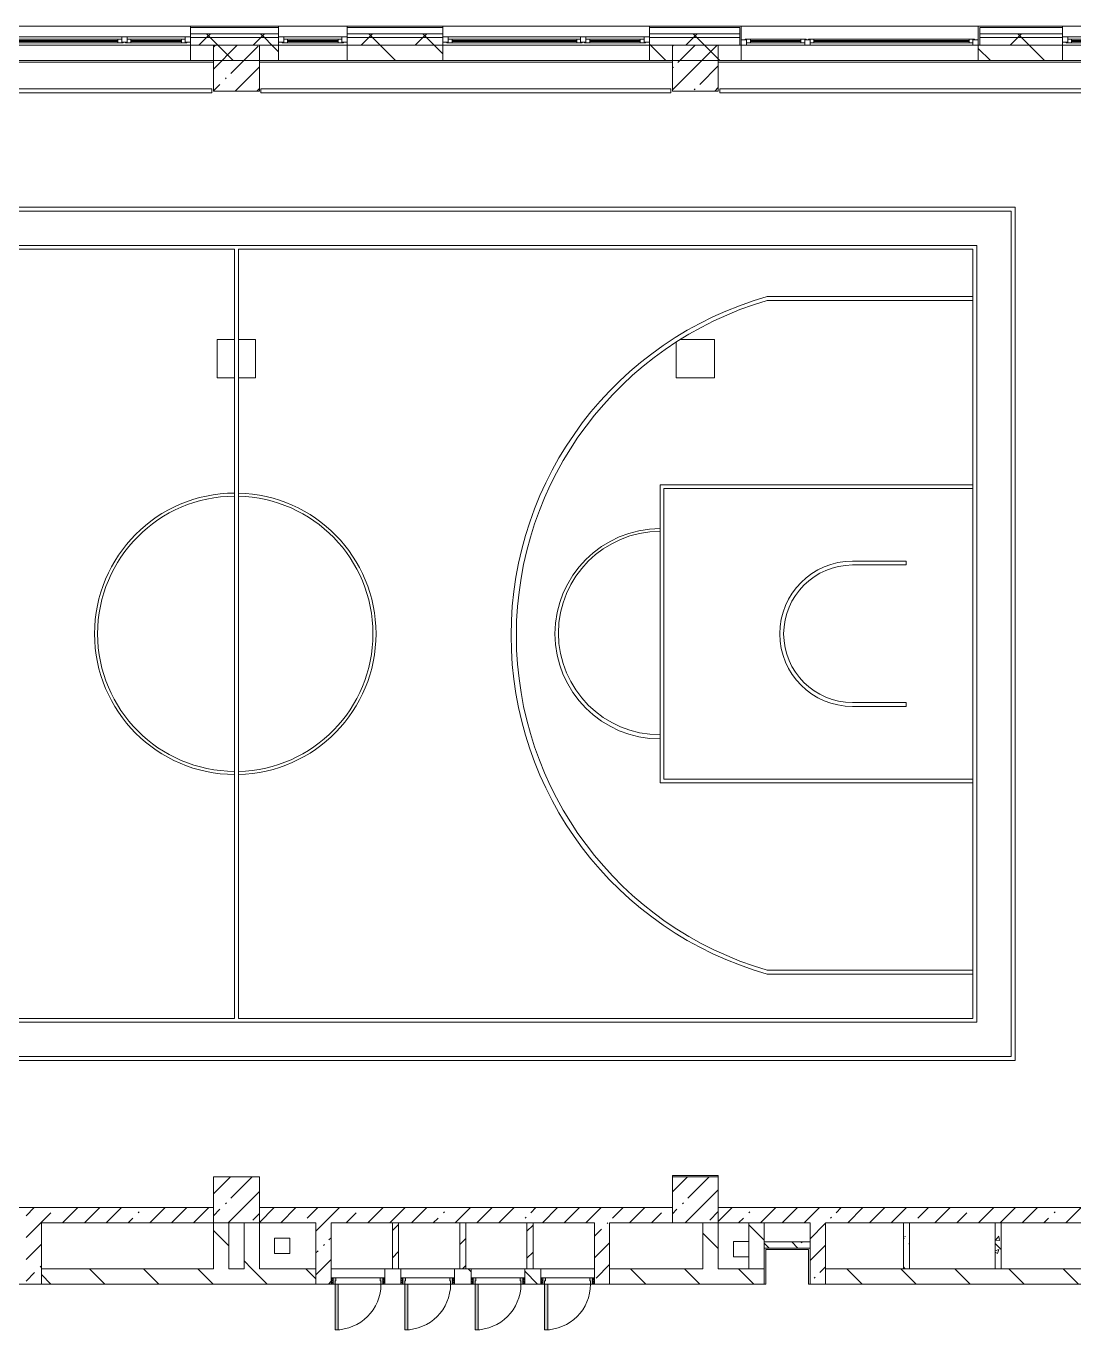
# Model space of a CAD drawing. Header units: millimetres. Extents: x 81731 to 272849, y -8553 to 29000.
# Drawn here: x 197549 to 211249, y 10300 to 27350 of the extents above; entities that cross this region are included whole.
import ezdxf

# ---------------------------------------------------------------- set-up
doc = ezdxf.new("R2010")
doc.units = ezdxf.units.MM
doc.linetypes.add('200_ШТРИХ__ш1_п0_6_', pattern=[800, 500, -300])
for name, color, linetype, lineweight in [('A-DETL-MBND-1', 7, '200_ШТРИХ__ш1_п0_6_', 9), ('A-GLAZ-3', 7, 'Continuous', 5), ('A-WALL', 7, 'Continuous', 9), ('A-WALL-6', 7, 'Continuous', 5), ('I-WALL-24', 7, 'Continuous', 5), ('S-COLS-1', 7, 'Continuous', 5)]:
    doc.layers.add(name, color=color, linetype=linetype, lineweight=lineweight)
for name, color, linetype, lineweight, true_color in [('A-DOOR-4', 7, 'Continuous', 5, 0xe2e2e2), ('A-DOOR-5', 7, 'Continuous', 5, 0xaaaaaa), ('A-DOOR-FRAM-2', 7, 'Continuous', 5, 0xe2e2e2), ('A-DOOR-FRAM-4', 7, 'Continuous', 5, 0xaaaaaa), ('A-FLOR-1', 7, 'Continuous', 5, 0xaaaaaa), ('I-WALL-26', 7, 'Continuous', 5, 0x787878)]:
    doc.layers.add(name, color=color, linetype=linetype, lineweight=lineweight, true_color=true_color)
pattern_1 = [(135, (145838.57, 0), (-353.5534, -353.5534), [])]
pattern_2 = [(45, (145838.57, 0), (-285.1231, 285.1231), []), (45, (146123.7, 0), (-285.1231, 285.1231), [504.031, -100.806, 16.764, -84.042])]
pattern_3 = [(45, (145838.57, 0), (-353.5534, 353.5534), []), (135, (145838.57, 0), (-353.5534, -353.5534), [])]
pattern_4 = [(135, (145838.57, 0), (-377.1708, -377.1708), [533.4, -88.9, 17.78, -88.9]), (135, (145838.57, 376.94), (-377.1708, -377.1708), []), (50, (145838.57, 0), (637.6445, -55.7866), [66.675, -733.425]), (355, (145838.6, 0), (-123.3494, 668.699), [53.34, -586.74]), (100.451, (145891.7, -4.65), (514.299, 612.908), [56.665, -623.315]), (46.184, (145838.6, 177.8), (948.776, -147.15), [100.012, -1100.137]), (96.636, (145917.6, 165.5), (830.909, 865.997), [84.998, -934.973]), (351.184, (145838.6, 177.8), (830.918, 865.988), [80.01, -880.11]), (21, (145927.47, 133.35), (530.6506, -357.9283), [66.675, -733.425]), (326, (145927.5, 133.35), (216.308, 644.6585), [53.34, -586.74]), (71.451, (145971.7, 103.5), (746.9596, 286.7243), [56.665, -623.315]), (37.5, (145838.57, 0), (10.8105, 295.9426), [16.764, -562.864, 16.764, -578.866, -588.962]), (37.5, (145838.57, 0), (10.8105, 295.9426), [-1175.258, 16.764, -572.198]), (7.5, (145838.57, 0), (233.8692, 350.6318), [16.764, -322.834, 16.764, -549.529, -224.472]), (7.5, (145838.57, 0), (233.8692, 350.6318), [-905.891, 16.764, -207.708]), (327.5, (145640.32, 0), (474.5678, -20.0513), [16.764, -205.486, 16.764, -676.656, -920.115]), (327.5, (145640.32, 0), (474.5678, -20.0513), [-915.67, 16.764, -903.351]), (317.5, (145551.42, 0), (518.4522, 88.9934), [16.764, -272.161, 16.764, -443.738, -653.415]), (317.5, (145551.42, 0), (518.4522, 88.9934), [-749.427, 16.764, -636.651])]
pattern_5 = [(45, (145838.57, 0), (-176.7767, 176.7767), [])]
pattern_6 = [(135, (1951.41, 164.685), (-14.14214, -14.14214), []), (225, (1951.41, 164.685), (14.14214, -14.14214), [])]
pattern_7 = [(45, (-171.384, 164.685), (-14.1421, 14.1421), []), (135, (-171.384, 164.685), (-14.1421, -14.1421), [])]

# ---------------------------------------------------------------- blocks, each defined once
blk = doc.blocks.new('BSC_Колонна _Прямоугольная - 600х600-23205375-2_4_3_птичка')
at = {"layer": 'S-COLS-1'}
h = blk.add_hatch(dxfattribs=at)
h.set_pattern_fill('FP_79', color=256, style=0, pattern_type=2)
h.set_pattern_definition([(45, (-54460, -12000), (-285.123, 285.123), []), (45, (-54174.88, -12000), (-285.123, 285.123), [504.031, -100.806, 16.764, -84.042])])
h.paths.add_polyline_path([(-300, -300), (300, -300), (300, 300), (-300, 300)])
for p, q in [((300, 300), (-300, 300)), ((-300, 300), (-300, -300)), ((300, -300), (300, 300)), ((-300, -300), (300, -300))]:
    blk.add_line(p, q, dxfattribs=at)
blk = doc.blocks.new('BSC_Колонна _Прямоугольная - 600х600-V116-2_4_3_птичка')
at = {"layer": 'S-COLS-1'}
h = blk.add_hatch(dxfattribs=at)
h.set_pattern_fill('FP_92', color=256, style=0, pattern_type=2)
h.set_pattern_definition([(45, (-60460, -12000), (-285.1231, 285.1231), []), (45, (-60174.88, -12000), (-285.1231, 285.1231), [504.031, -100.806, 16.764, -84.042])])
h.paths.add_polyline_path([(-300, -300), (300, -300), (300, 300), (-300, 300), (-300, -201)])
for p, q in [((300, 300), (-300, 300)), ((-300, 300), (-300, -300)), ((300, -300), (300, 300)), ((-300, -300), (300, -300))]:
    blk.add_line(p, q, dxfattribs=at)
blk = doc.blocks.new('120_Окно_СКБ_2Ст - 120_Окно_СКБ_2Ст 2700х2500 _мал створка справа_ 2-23206922-2_4_3_птичка')
at = {"layer": 'A-GLAZ-3'}
for p, q in [((-1350, -75), (-1350, -5)), ((-1350, -5), (-1280, -5)), ((1350, -5), (-1350, -5)), ((-1280, -75), (-1350, -75)), ((-1350, -75), (-1300, -75)), ((-1280, -75), (-1300, -75)), ((-1300, -75), (-1300, -85)), ((-1300, -85), (470, -85)), ((470, -85), (-1300, -85)), ((-1280, -5), (-1280, -75)), ((450, -35), (-1280, -35)), ((-1280, -35), (-1280, -75)), ((-1230, -85), (-1230, -35)), ((-1230, -55), (400, -55)), ((400, -65), (-1230, -65)), ((400, -85), (400, -35)), ((450, -75), (450, -5)), ((450, -5), (520, -5)), ((450, -75), (450, -35)), ((520, -75), (450, -75)), ((470, -75), (450, -75)), ((470, -75), (500, -75)), ((470, -85), (470, -75)), ((520, -75), (500, -75)), ((500, -75), (500, -85)), ((500, -85), (1300, -85)), ((1300, -85), (500, -85)), ((520, -5), (520, -75)), ((1280, -35), (520, -35)), ((520, -35), (520, -75)), ((570, -85), (570, -35)), ((570, -55), (1230, -55)), ((1230, -65), (570, -65)), ((1230, -85), (1230, -35)), ((1280, -75), (1280, -5)), ((1280, -5), (1350, -5)), ((1280, -75), (1280, -35)), ((1350, -75), (1280, -75)), ((1300, -75), (1280, -75)), ((1300, -75), (1350, -75)), ((1300, -85), (1300, -75)), ((1350, -5), (1350, -75))]:
    blk.add_line(p, q, dxfattribs=at)
blk = doc.blocks.new('120_Окно_СКБ_2Ст - 120_Окно_СКБ_2Ст 3100х2500 _мал_створка слева_ 2-19089248-2_4_3_птичка')
at = {"layer": 'A-GLAZ-3'}
for p, q in [((-1550, -75), (-1550, -5)), ((-1550, -5), (-1480, -5)), ((1550, -5), (-1550, -5)), ((-1480, -75), (-1550, -75)), ((-1550, -75), (-1500, -75)), ((-1480, -75), (-1500, -75)), ((-1500, -75), (-1500, -85)), ((-1500, -85), (670, -85)), ((670, -85), (-1500, -85)), ((-1480, -5), (-1480, -75)), ((650, -35), (-1480, -35)), ((-1480, -35), (-1480, -75)), ((-1430, -85), (-1430, -35)), ((-1430, -55), (600, -55)), ((600, -65), (-1430, -65)), ((600, -85), (600, -35)), ((650, -75), (650, -5)), ((650, -5), (720, -5)), ((650, -75), (650, -35)), ((720, -75), (650, -75)), ((670, -75), (650, -75)), ((670, -75), (700, -75)), ((670, -85), (670, -75)), ((720, -75), (700, -75)), ((700, -75), (700, -85)), ((700, -85), (1500, -85)), ((1500, -85), (700, -85)), ((720, -5), (720, -75)), ((1480, -35), (720, -35)), ((720, -35), (720, -75)), ((770, -85), (770, -35)), ((770, -55), (1430, -55)), ((1430, -65), (770, -65)), ((1430, -85), (1430, -35)), ((1480, -75), (1480, -5)), ((1480, -5), (1550, -5)), ((1480, -75), (1480, -35)), ((1550, -75), (1480, -75)), ((1500, -75), (1480, -75)), ((1500, -75), (1550, -75)), ((1500, -85), (1500, -75)), ((1550, -5), (1550, -75))]:
    blk.add_line(p, q, dxfattribs=at)
blk = doc.blocks.new('120_Окно_СКБ_2Ст - 120_Окно_СКБ_2Ст 3100х2500 _мал_створка слева_-22274797-2_4_3_птичка')
at = {"layer": 'A-GLAZ-3'}
for p, q in [((-1550, 45), (-1550, 115)), ((-1550, 115), (-1480, 115)), ((1550, 115), (-1550, 115)), ((-1480, 45), (-1550, 45)), ((-1550, 45), (-1500, 45)), ((-1480, 45), (-1500, 45)), ((-1500, 45), (-1500, 35)), ((-1500, 35), (670, 35)), ((670, 35), (-1500, 35)), ((-1480, 115), (-1480, 45)), ((650, 85), (-1480, 85)), ((-1480, 85), (-1480, 45)), ((-1430, 35), (-1430, 85)), ((-1430, 65), (600, 65)), ((600, 55), (-1430, 55)), ((600, 35), (600, 85)), ((650, 45), (650, 115)), ((650, 115), (720, 115)), ((650, 45), (650, 85)), ((720, 45), (650, 45)), ((670, 45), (650, 45)), ((670, 45), (700, 45)), ((670, 35), (670, 45)), ((720, 45), (700, 45)), ((700, 45), (700, 35)), ((700, 35), (1500, 35)), ((1500, 35), (700, 35)), ((720, 115), (720, 45)), ((1480, 85), (720, 85)), ((720, 85), (720, 45)), ((770, 35), (770, 85)), ((770, 65), (1430, 65)), ((1430, 55), (770, 55)), ((1430, 35), (1430, 85)), ((1480, 45), (1480, 115)), ((1480, 115), (1550, 115)), ((1480, 45), (1480, 85)), ((1550, 45), (1480, 45)), ((1500, 45), (1480, 45)), ((1500, 45), (1550, 45)), ((1500, 35), (1500, 45)), ((1550, 115), (1550, 45))]:
    blk.add_line(p, q, dxfattribs=at)
blk = doc.blocks.new('BSC_Колонна _Прямоугольная - 500х500-33455413-2_4_3_птичка')
at = {"layer": 'A-DETL-MBND-1'}
for p, q in [((-250, 250), (-23, 250)), ((-250, -250), (-250, 250)), ((27, 250), (250, 250)), ((250, 250), (250, -250)), ((-23, -250), (-250, -250)), ((250, -250), (27, -250))]:
    blk.add_line(p, q, dxfattribs=at)
blk = doc.blocks.new('120_Окно_СКБ_1Ст - 120_Окно_СКБ_1Ст 900х2500_h_-19906774-2_4_3_птичка')
at = {"layer": 'A-GLAZ-3'}
for p, q in [((-450, -75), (-450, -5)), ((-450, -5), (-380, -5)), ((450, -5), (-450, -5)), ((-380, -75), (-450, -75)), ((-450, -75), (-400, -75)), ((-380, -75), (-400, -75)), ((-400, -75), (-400, -85)), ((-400, -85), (400, -85)), ((400, -85), (-400, -85)), ((-380, -5), (-380, -75)), ((380, -35), (-380, -35)), ((-380, -35), (-380, -75)), ((-330, -85), (-330, -35)), ((-330, -55), (330, -55)), ((330, -65), (-330, -65)), ((330, -85), (330, -35)), ((380, -75), (380, -5)), ((380, -5), (450, -5)), ((380, -75), (380, -35)), ((450, -75), (380, -75)), ((400, -75), (380, -75)), ((400, -75), (450, -75)), ((400, -85), (400, -75)), ((450, -5), (450, -75))]:
    blk.add_line(p, q, dxfattribs=at)
blk = doc.blocks.new('110_Дверь_СКБ_1Ст - д-18 700x2100h_Технический шкаф ЭОМ и СС-V169-2_4_3_птичка')
at = {"layer": 'A-DOOR-4'}
h = blk.add_hatch(color=256, dxfattribs=at)
h.paths.add_polyline_path([(-312.5, 100), (-312.5, 20), (-277.5, 20), (-277.5, 60), (-287.5, 60), (-287.5, 100), (-300.5, 100)])
h.paths.add_polyline_path([(312.5, 100), (312.5, 60), (302.5, 60), (302.5, 20), (337.5, 20), (337.5, 100)])
at = {"layer": 'A-DOOR-5'}
h = blk.add_hatch(dxfattribs=at)
h.set_pattern_fill('FP_27', color=256, style=0, pattern_type=2)
h.set_pattern_definition(pattern_6)
h.paths.add_polyline_path([(362.5, 100), (337.5, 100), (337.5, 20), (362.5, 20)])
at = {"layer": 'A-DOOR-FRAM-2'}
blk.add_hatch(color=256, dxfattribs=at).paths.add_polyline_path([(272.5, 700), (272.5, 100), (312.5, 100), (312.5, 700)])
at = {"layer": 'A-DOOR-FRAM-4'}
h = blk.add_hatch(dxfattribs=at)
h.set_pattern_fill('FP_28', color=256, style=0, pattern_type=2)
h.set_pattern_definition(pattern_7)
h.paths.add_polyline_path([(-312.5, 100), (-337.5, 100), (-337.5, 20), (-312.5, 20)])
at = {"layer": 'A-DOOR-5'}
for p, q in [((312.5, 700), (272.5, 700)), ((272.5, 700), (272.5, 100)), ((312.5, 100), (312.5, 700)), ((272.5, 100), (312.5, 100))]:
    blk.add_line(p, q, dxfattribs=at)
blk.add_arc((312.5, 100), 600, 90, 180, dxfattribs=at)
at = {"layer": 'A-DOOR-FRAM-4'}
for p, q in [((-312.5, 100), (-337.5, 100)), ((-337.5, 100), (-337.5, 20)), ((-337.5, 20), (-312.5, 20)), ((-287.5, 100), (-312.5, 100)), ((-312.5, 100), (-312.5, 20)), ((-312.5, 20), (-312.5, 100)), ((-312.5, 20), (-277.5, 20)), ((-287.5, 60), (-287.5, 100)), ((-287.5, 100), (272.5, 100)), ((-277.5, 60), (-287.5, 60)), ((-277.5, 20), (-277.5, 60)), ((302.5, 20), (-277.5, 20)), ((312.5, 60), (302.5, 60)), ((302.5, 60), (302.5, 20)), ((302.5, 20), (337.5, 20)), ((312.5, 100), (312.5, 60)), ((337.5, 100), (312.5, 100)), ((337.5, 20), (337.5, 100)), ((362.5, 100), (337.5, 100)), ((337.5, 100), (337.5, 20)), ((337.5, 20), (362.5, 20)), ((362.5, 20), (362.5, 100))]:
    blk.add_line(p, q, dxfattribs=at)
blk = doc.blocks.new('110_Дверь_СКБ_1Ст - д-18 700x2100h_Технический шкаф ЭОМ и СС-V170-2_4_3_птичка')
at = {"layer": 'A-DOOR-4'}
h = blk.add_hatch(color=256, dxfattribs=at)
h.paths.add_polyline_path([(312.5, 100), (312.5, 60), (302.5, 60), (302.5, 20), (337.5, 20), (337.5, 100)])
h.paths.add_polyline_path([(-287.5, 100), (-312.5, 100), (-312.5, 20), (-277.5, 20), (-277.5, 60), (-287.5, 60)])
at = {"layer": 'A-DOOR-5'}
h = blk.add_hatch(dxfattribs=at)
h.set_pattern_fill('FP_27', color=256, style=0, pattern_type=2)
h.set_pattern_definition(pattern_6)
h.paths.add_polyline_path([(362.5, 100), (337.5, 100), (337.5, 20), (362.5, 20)])
at = {"layer": 'A-DOOR-FRAM-2'}
blk.add_hatch(color=256, dxfattribs=at).paths.add_polyline_path([(272.5, 700), (272.5, 100), (312.5, 100), (312.5, 700)])
at = {"layer": 'A-DOOR-FRAM-4'}
h = blk.add_hatch(dxfattribs=at)
h.set_pattern_fill('FP_28', color=256, style=0, pattern_type=2)
h.set_pattern_definition(pattern_7)
h.paths.add_polyline_path([(-318, 100), (-337.5, 100), (-337.5, 20), (-312.5, 20), (-312.5, 100)])
at = {"layer": 'A-DOOR-5'}
for p, q in [((312.5, 700), (272.5, 700)), ((272.5, 700), (272.5, 100)), ((312.5, 100), (312.5, 700)), ((272.5, 100), (312.5, 100))]:
    blk.add_line(p, q, dxfattribs=at)
blk.add_arc((312.5, 100), 600, 90, 180, dxfattribs=at)
at = {"layer": 'A-DOOR-FRAM-4'}
for p, q in [((-312.5, 100), (-337.5, 100)), ((-337.5, 100), (-337.5, 20)), ((-337.5, 20), (-312.5, 20)), ((-287.5, 100), (-312.5, 100)), ((-312.5, 100), (-312.5, 20)), ((-312.5, 20), (-312.5, 100)), ((-312.5, 20), (-277.5, 20)), ((-287.5, 60), (-287.5, 100)), ((-287.5, 100), (272.5, 100)), ((-277.5, 60), (-287.5, 60)), ((-277.5, 20), (-277.5, 60)), ((302.5, 20), (-277.5, 20)), ((312.5, 60), (302.5, 60)), ((302.5, 60), (302.5, 20)), ((302.5, 20), (337.5, 20)), ((312.5, 100), (312.5, 60)), ((337.5, 100), (312.5, 100)), ((337.5, 20), (337.5, 100)), ((362.5, 100), (337.5, 100)), ((337.5, 100), (337.5, 20)), ((337.5, 20), (362.5, 20)), ((362.5, 20), (362.5, 100))]:
    blk.add_line(p, q, dxfattribs=at)
blk = doc.blocks.new('BSC_Колонна _Прямоугольная - 500х500-V181-2_4_3_птичка')
at = {"layer": 'A-DETL-MBND-1'}
for p, q in [((-250, -250), (-250, 216)), ((-198, 250), (250, 250)), ((250, 250), (250, -250)), ((250, -250), (-250, -250))]:
    blk.add_line(p, q, dxfattribs=at)

msp = doc.modelspace()

# ---------------------------------------------------------------- hatches: boundary and pattern name
at = {"layer": 'A-WALL-6'}
h = msp.add_hatch(dxfattribs=at)
h.set_pattern_fill('FP_66', color=256, style=0, pattern_type=2)
h.set_pattern_definition(pattern_3)
h.paths.add_polyline_path([(230698.6, 27200), (230698.6, 27250), (226188.6, 27250), (226188.6, 27200), (230027.2, 27200)])
h.paths.add_polyline_path([(222607, 27200), (223688.6, 27200), (223688.6, 27250), (222178.6, 27250), (222178.6, 27200)])
h.paths.add_polyline_path([(210018.6, 27200), (211098.6, 27200), (211098.6, 27250), (210018.6, 27250)])
h.paths.add_polyline_path([(213331.8, 27200), (213798.6, 27200), (213795.6, 27250), (211998.6, 27250), (211998.6, 27200), (212404.3, 27200)])
h.paths.add_polyline_path([(214698.6, 27200), (220078.6, 27200), (220078.6, 27250), (214698.6, 27250)])
h.paths.add_polyline_path([(202201.6, 27200), (202998.6, 27200), (202998.6, 27250), (201748.4, 27250), (201748.4, 27200)])
h.paths.add_polyline_path([(200346.6, 27200), (200848.4, 27200), (200848.4, 27250), (199698.8, 27250), (199698.8, 27200)])
h.paths.add_polyline_path([(205698.6, 27200), (206878.6, 27200), (206878.6, 27250), (205698.6, 27250)])
h.paths.add_polyline_path([(195709, 27200), (196598.8, 27200), (196598.8, 27250), (195498.9, 27250), (195498.9, 27200)])
h.paths.add_polyline_path([(194598.9, 27200), (194598.9, 27250), (193345.6, 27250), (193345.6, 27200), (193853.9, 27200)])
h.paths.add_polyline_path([(190245.6, 27200), (190245.6, 27250), (187848.6, 27250), (187848.6, 27200), (189216.3, 27200)])
h = msp.add_hatch(dxfattribs=at)
h.set_pattern_fill('FP_66', color=256, style=0, pattern_type=2)
h.set_pattern_definition(pattern_3)
h.paths.add_polyline_path([(230038.6, 27100), (230698.6, 27100), (230698.6, 27200), (226188.6, 27200), (226188.6, 27100), (230027.2, 27100)])
h.paths.add_polyline_path([(212404.3, 27100), (213798.6, 27100), (213795.6, 27200), (211998.6, 27200), (211998.6, 27100)])
h.paths.add_polyline_path([(211098.6, 27100), (211098.6, 27200), (210018.6, 27200), (210018.6, 27100), (210793.8, 27100)])
h.paths.add_polyline_path([(223688.6, 27100), (223688.6, 27200), (222178.6, 27200), (222178.6, 27100), (223534.6, 27100)])
h.paths.add_polyline_path([(214698.6, 27100), (220078.6, 27100), (220078.6, 27200), (214698.6, 27200)])
h.paths.add_polyline_path([(206839.2, 27100), (206878.6, 27100), (206878.6, 27200), (205698.6, 27200), (205698.6, 27100), (206593.8, 27100)])
h.paths.add_polyline_path([(199698.8, 27100), (200848.4, 27100), (200848.4, 27200), (199698.8, 27200)])
h.paths.add_polyline_path([(202665.4, 27100), (202998.6, 27100), (202998.6, 27200), (201748.4, 27200), (201748.4, 27100), (202201.6, 27100)])
h.paths.add_polyline_path([(194598.9, 27100), (194598.9, 27200), (193345.6, 27200), (193345.6, 27100), (193853.9, 27100)])
h.paths.add_polyline_path([(190245.6, 27100), (190245.6, 27200), (187898.6, 27200), (187898.6, 27100), (189216.3, 27100)])
h.paths.add_polyline_path([(195498.9, 27100), (196598.8, 27100), (196598.8, 27200), (195498.9, 27200)])
at = {"layer": 'I-WALL-24'}
h = msp.add_hatch(dxfattribs=at)
h.set_pattern_fill('FP_77', color=256, style=0, pattern_type=2)
h.set_pattern_definition(pattern_1)
h.paths.add_polyline_path([(227244.6, 26900), (230038.6, 26900), (230038.6, 27100), (226988.6, 27100), (226988.6, 26900)])
h.paths.add_polyline_path([(226488.6, 26900), (226488.6, 27100), (226188.6, 27100), (226188.6, 26900), (226317.1, 26900)])
h.paths.add_polyline_path([(216114.4, 26900), (216148.6, 26900), (216148.6, 27100), (214698.6, 27100), (214698.6, 26900), (215186.9, 26900)])
h.paths.add_polyline_path([(217041.9, 26900), (219378.6, 26900), (219378.6, 27100), (216648.6, 27100), (216648.6, 26900)])
h.paths.add_polyline_path([(212598.6, 26900), (213798.6, 26900), (213795.6, 27100), (212598.6, 27100)])
h.paths.add_polyline_path([(222178.6, 26900), (222588.6, 26900), (222588.6, 27100), (222178.6, 27100)])
h.paths.add_polyline_path([(223688.6, 26900), (223688.6, 27100), (223088.6, 27100), (223088.6, 26900), (223534.6, 26900)])
h.paths.add_polyline_path([(220078.6, 26900), (220078.6, 27100), (219878.6, 27100), (219878.6, 26900)])
h.paths.add_polyline_path([(201748.4, 26900), (202998.6, 26900), (202998.6, 27100), (201748.4, 27100)])
h.paths.add_polyline_path([(205698.6, 26900), (206898.6, 26900), (206898.6, 27100), (205698.6, 27100)])
h.paths.add_polyline_path([(200346.6, 26900), (200848.4, 26900), (200848.4, 27100), (199698.8, 27100), (199698.8, 26900)])
h.paths.add_polyline_path([(210303.4, 26900), (211098.6, 26900), (211098.6, 27100), (209998.6, 27100), (209998.6, 26900)])
h.paths.add_polyline_path([(196203.4, 26900), (196598.8, 26900), (196598.8, 27100), (196203.4, 27100)])
h = msp.add_hatch(dxfattribs=at)
h.set_pattern_fill('FP_77', color=256, style=0, pattern_type=2)
h.set_pattern_definition(pattern_1)
h.paths.add_polyline_path([(196636.5, 11700), (197548.6, 11700), (197548.6, 11900), (194598.6, 11900), (194598.6, 11700), (195709, 11700)])
h.paths.add_polyline_path([(188598.6, 11700), (191074.3, 11700), (191071.4, 11900), (188598.6, 11900)])
h.paths.add_polyline_path([(192524.3, 11700), (193998.6, 11700), (193998.6, 11900), (192524.3, 11900), (192524.3, 11799.5)])
h = msp.add_hatch(dxfattribs=at)
h.set_pattern_fill('FP_74', color=256, style=0, pattern_type=2)
h.set_pattern_definition(pattern_2)
h.paths.add_polyline_path([(197548.6, 10900), (197748.6, 10900), (197748.6, 11900), (197548.6, 11900), (197548.6, 11100)])
h = msp.add_hatch(dxfattribs=at)
h.set_pattern_fill('FP_74', color=256, style=0, pattern_type=2)
h.set_pattern_definition(pattern_2)
h.paths.add_polyline_path([(199998.6, 11700), (199998.6, 11900), (197748.6, 11900), (197748.6, 11700), (198491.5, 11700)])
h = msp.add_hatch(dxfattribs=at)
h.set_pattern_fill('FP_74', color=256, style=0, pattern_type=2)
h.set_pattern_definition(pattern_2)
h.paths.add_polyline_path([(201538.6, 11700), (205998.6, 11700), (205998.6, 11900), (200598.6, 11900), (200598.6, 11700), (201338.6, 11700)])
h.paths.add_polyline_path([(207766.7, 11700), (211998.6, 11700), (211998.6, 11900), (206598.6, 11900), (206598.6, 11700), (207198.6, 11700)])
h = msp.add_hatch(dxfattribs=at)
h.set_pattern_fill('FP_77', color=256, style=0, pattern_type=2)
h.set_pattern_definition(pattern_1)
h.paths.add_polyline_path([(200198.6, 11100), (200198.6, 11700), (199998.6, 11700), (199998.6, 11100)])
h = msp.add_hatch(dxfattribs=at)
h.set_pattern_fill('FP_77', color=256, style=0, pattern_type=2)
h.set_pattern_definition(pattern_1)
h.paths.add_polyline_path([(200398.6, 11100), (200598.6, 11100), (200598.6, 11700), (200398.6, 11700), (200398.6, 11221)])
h = msp.add_hatch(dxfattribs=at)
h.set_pattern_fill('FP_74', color=256, style=0, pattern_type=2)
h.set_pattern_definition(pattern_2)
h.paths.add_polyline_path([(201338.6, 10900), (201538.6, 10900), (201538.6, 11700), (201338.6, 11700), (201338.6, 10980)])
h = msp.add_hatch(dxfattribs=at)
h.set_pattern_fill('FP_78', color=256, style=0, pattern_type=2)
h.set_pattern_definition(pattern_5)
h.paths.add_polyline_path([(202417.8, 11100), (202417.8, 11700), (202337.8, 11700), (202337.8, 11100)])
h = msp.add_hatch(dxfattribs=at)
h.set_pattern_fill('FP_78', color=256, style=0, pattern_type=2)
h.set_pattern_definition(pattern_5)
h.paths.add_polyline_path([(203297.8, 11100), (203297.8, 11700), (203217.8, 11700), (203217.8, 11100)])
h = msp.add_hatch(dxfattribs=at)
h.set_pattern_fill('FP_78', color=256, style=0, pattern_type=2)
h.set_pattern_definition(pattern_5)
h.paths.add_polyline_path([(204177.8, 11100), (204177.8, 11700), (204097.8, 11700), (204097.8, 11100)])
h = msp.add_hatch(dxfattribs=at)
h.set_pattern_fill('FP_74', color=256, style=0, pattern_type=2)
h.set_pattern_definition(pattern_2)
h.paths.add_polyline_path([(205178.6, 10900), (205178.6, 11700), (204978.6, 11700), (204984.2, 10900)])
h = msp.add_hatch(dxfattribs=at)
h.set_pattern_fill('FP_77', color=256, style=0, pattern_type=2)
h.set_pattern_definition(pattern_1)
h.paths.add_polyline_path([(206598.6, 11100), (206598.6, 11700), (206398.6, 11700), (206398.6, 11100)])
h = msp.add_hatch(dxfattribs=at)
h.set_pattern_fill('FP_77', color=256, style=0, pattern_type=2)
h.set_pattern_definition(pattern_1)
h.paths.add_polyline_path([(207198.6, 11100), (207198.6, 11700), (206998.6, 11700), (206998.6, 11100)])
h = msp.add_hatch(dxfattribs=at)
h.set_pattern_fill('FP_77', color=256, style=0, pattern_type=2)
h.set_pattern_definition(pattern_1)
h.paths.add_polyline_path([(206998.6, 10900), (207198.6, 10900), (207198.6, 11700), (206998.6, 11700), (206998.6, 11100)])
h = msp.add_hatch(dxfattribs=at)
h.set_pattern_fill('FP_74', color=256, style=0, pattern_type=2)
h.set_pattern_definition(pattern_2)
h.paths.add_polyline_path([(207798.6, 10900), (207998.6, 10900), (207998.6, 11700), (207798.6, 11700), (207798.6, 11100)])
h = msp.add_hatch(dxfattribs=at)
h.set_pattern_fill('FP_77', color=256, style=0, pattern_type=2)
h.set_pattern_definition(pattern_1)
h.paths.add_polyline_path([(206998.6, 10900), (206998.6, 11100), (205178.6, 11100), (205178.6, 10900), (205911.7, 10900)])
h.paths.add_polyline_path([(200346.6, 10900), (201338.6, 10900), (201338.6, 11100), (197748.6, 11100), (197748.6, 10900), (198491.5, 10900)])
h.paths.add_polyline_path([(202238.6, 10900), (202448.6, 10900), (202448.6, 11100), (202238.6, 11100), (202238.6, 10980)])
h.paths.add_polyline_path([(204068.6, 10900), (204278.6, 10900), (204278.6, 11100), (204068.6, 11100), (204068.6, 10980)])
h.paths.add_polyline_path([(203368.6, 10900), (203368.6, 11100), (203148.6, 11100), (203148.6, 10900)])
h.paths.add_polyline_path([(193099.3, 10900), (197548.6, 10900), (197548.6, 11100), (193099.3, 11100)])
h = msp.add_hatch(dxfattribs=at)
h.set_pattern_fill('FP_77', color=256, style=0, pattern_type=2)
h.set_pattern_definition(pattern_1)
h.paths.add_polyline_path([(212398.6, 10900), (212398.6, 11100), (207998.6, 11100), (207998.6, 10900), (209621.8, 10900)])
at = {"layer": 'I-WALL-26'}
h = msp.add_hatch(dxfattribs=at)
h.set_pattern_fill('FP_81', color=256, style=0, pattern_type=2)
h.set_pattern_definition(pattern_4)
h.paths.add_polyline_path([(209098.6, 11100), (209098.6, 11700), (209018.6, 11700), (209018.6, 11100)])
h = msp.add_hatch(dxfattribs=at)
h.set_pattern_fill('FP_81', color=256, style=0, pattern_type=2)
h.set_pattern_definition(pattern_4)
h.paths.add_polyline_path([(210298.6, 11100), (210298.6, 11700), (210218.6, 11700), (210218.6, 11100)])
h = msp.add_hatch(dxfattribs=at)
h.set_pattern_fill('FP_81', color=256, style=0, pattern_type=2)
h.set_pattern_definition(pattern_4)
h.paths.add_polyline_path([(207798.6, 11370), (207798.6, 11450), (207198.6, 11450), (207198.6, 11370), (207766.7, 11370)])
at = {"layer": 'S-COLS-1'}
h = msp.add_hatch(dxfattribs=at)
h.set_pattern_fill('FP_74', color=256, style=0, pattern_type=2)
h.set_pattern_definition(pattern_2)
h.paths.add_polyline_path([(200598.6, 26500), (200598.6, 27100), (199998.6, 27100), (199998.6, 26500), (200346.6, 26500)])
h = msp.add_hatch(dxfattribs=at)
h.set_pattern_fill('FP_74', color=256, style=0, pattern_type=2)
h.set_pattern_definition(pattern_2)
h.paths.add_polyline_path([(206598.6, 26500), (206598.6, 27100), (205998.6, 27100), (205998.6, 26500)])

# ---------------------------------------------------------------- linework, layer by layer
at = {"layer": 'A-FLOR-1'}
for p, q in [((210478.6, 24981.3), (190122.2, 24981.3)), ((190172.2, 24931.3), (210428.6, 24931.3)), ((210428.6, 24931.3), (210428.6, 13874.4)), ((210478.6, 13824.4), (210478.6, 24981.3)), ((209978.6, 24481.3), (190622.2, 24481.3)), ((190672.2, 24431.3), (200275.4, 24431.3)), ((200275.4, 24431.3), (200275.4, 14374.4)), ((200325.4, 14374.4), (200325.4, 24431.3)), ((200325.4, 24431.3), (209928.6, 24431.3)), ((209928.6, 24431.3), (209928.6, 14374.4)), ((209978.6, 14324.4), (209978.6, 24481.3)), ((209928.6, 23812.8), (207238.9, 23812.8)), ((207238.9, 23762.8), (209928.6, 23762.8)), ((205838.9, 21352.8), (205838.9, 17452.8)), ((209928.6, 21352.8), (205838.9, 21352.8)), ((205888.9, 17502.8), (205888.9, 21302.8)), ((205888.9, 21302.8), (209928.6, 21302.8)), ((209053.6, 20352.8), (208353.6, 20352.8)), ((208353.6, 20302.8), (209053.6, 20302.8)), ((209053.6, 20302.8), (209053.6, 20352.8)), ((209053.6, 18502.8), (208353.6, 18502.8)), ((208353.6, 18452.8), (209053.6, 18452.8)), ((209053.6, 18452.8), (209053.6, 18502.8)), ((205838.9, 17452.8), (209928.6, 17452.8)), ((209928.6, 17502.8), (205888.9, 17502.8)), ((209928.6, 15002.8), (207238.9, 15002.8)), ((207238.9, 14952.8), (209928.6, 14952.8)), ((190622.2, 14324.4), (209978.6, 14324.4)), ((200275.4, 14374.4), (190672.2, 14374.4)), ((209928.6, 14374.4), (200325.4, 14374.4)), ((190122.2, 13824.4), (210478.6, 13824.4)), ((210428.6, 13874.4), (190172.2, 13874.4)), ((205998.6, 12300), (205998.6, 12320)), ((205998.6, 12320), (206598.6, 12320)), ((206598.6, 12320), (206598.6, 12300)), ((200798.6, 11500), (200998.6, 11500)), ((200798.6, 11300), (200798.6, 11500)), ((200998.6, 11500), (200998.6, 11300)), ((206798.6, 11457), (206998.6, 11457)), ((206798.6, 11257), (206798.6, 11457)), ((200998.6, 11300), (200798.6, 11300)), ((206998.6, 11257), (206798.6, 11257)), ((207777.6, 11350), (207218.6, 11350)), ((207218.6, 11350), (207218.6, 10900)), ((207777.6, 10900), (207777.6, 11350)), ((207218.6, 10900), (207198.6, 10900)), ((207798.6, 10900), (207777.6, 10900))]:
    msp.add_line(p, q, dxfattribs=at)
for centre, radius, start, end in [((208493.6, 19382.8), 4604.2, 105.81331, 254.18669), ((208523.1, 19382.8), 4564.4, 106.34112, 253.65888), ((200283.7, 19403.3), 1840, 90.26005, 180), ((200283.7, 19403.3), 1800, 90.26583, 180), ((200283.7, 19403.3), 1840, 0, 88.70133), ((200283.7, 19403.3), 1800, 0, 88.67247), ((205838.9, 19402.8), 1375, 90, 270), ((205838.9, 19411.7), 1330, 90, 270), ((208353.6, 19402.8), 950, 90, 270), ((208353.6, 19402.8), 900, 90, 270), ((200283.7, 19403.3), 1840, 180, 269.73995), ((200283.7, 19403.3), 1800, 180, 269.73417), ((200283.7, 19403.3), 1800, 271.32753, 360), ((200283.7, 19403.3), 1840, 271.29867, 360)]:
    msp.add_arc(centre, radius, start, end, dxfattribs=at)
at = {"layer": 'A-WALL'}
for p, q in [((200848.4, 27330), (199698.8, 27330)), ((202998.6, 27330), (201748.4, 27330)), ((206878.6, 27330), (205698.6, 27330)), ((206878.6, 27100), (206878.6, 27330)), ((210018.6, 27330), (210018.6, 27100)), ((211098.6, 27330), (210018.6, 27330)), ((200848.4, 27250), (199698.8, 27250)), ((200848.4, 27200), (199698.8, 27200)), ((202998.6, 27250), (201748.4, 27250)), ((202998.6, 27200), (201748.4, 27200)), ((206878.6, 27250), (205698.6, 27250)), ((206878.6, 27200), (205698.6, 27200)), ((211098.6, 27250), (210018.6, 27250)), ((211098.6, 27200), (210018.6, 27200)), ((200848.4, 27100), (199698.8, 27100)), ((202998.6, 27100), (201748.4, 27100)), ((206898.6, 27100), (205698.6, 27100)), ((211098.6, 27100), (209998.6, 27100)), ((202417.8, 11700), (202337.8, 11700)), ((203297.8, 11700), (203217.8, 11700)), ((204177.8, 11700), (204097.8, 11700)), ((207198.6, 11700), (206998.6, 11700)), ((209098.6, 11700), (209018.6, 11700)), ((210298.6, 11700), (210218.6, 11700)), ((207198.6, 11370), (207198.6, 11450)), ((207798.6, 11370), (207798.6, 11450)), ((197748.6, 10900), (197748.6, 11100)), ((201338.6, 10900), (201338.6, 11100)), ((202337.8, 11100), (202417.8, 11100)), ((203217.8, 11100), (203297.8, 11100)), ((204097.8, 11100), (204177.8, 11100)), ((205178.6, 10900), (205178.6, 11100)), ((207998.6, 10900), (207998.6, 11100)), ((209018.6, 11100), (209098.6, 11100)), ((210218.6, 11100), (210298.6, 11100))]:
    msp.add_line(p, q, dxfattribs=at)
at = {"layer": 'A-WALL-6'}
for p, q in [((239148.6, 27350), (195498.9, 27350)), ((199698.8, 27350), (199698.8, 27100)), ((200848.4, 27100), (200848.4, 27350)), ((201748.4, 27350), (201748.4, 27100)), ((202998.6, 27100), (202998.6, 27350)), ((205698.6, 27350), (205698.6, 27100)), ((206898.6, 27100), (206898.6, 27350)), ((209998.6, 27350), (209998.6, 27100)), ((211098.6, 27100), (211098.6, 27350))]:
    msp.add_line(p, q, dxfattribs=at)
at = {"layer": 'I-WALL-24'}
for p, q in [((196598.8, 27100), (199698.8, 27100)), ((199698.8, 27100), (199698.8, 26900)), ((200848.4, 26900), (200848.4, 27100)), ((200848.4, 27100), (201748.4, 27100)), ((201748.4, 27100), (201748.4, 26900)), ((202998.6, 26900), (202998.6, 27100)), ((202998.6, 27100), (205698.6, 27100)), ((205698.6, 27100), (205698.6, 26900)), ((206898.6, 26900), (206898.6, 27100)), ((206898.6, 27100), (209998.6, 27100)), ((209998.6, 27100), (209998.6, 26900)), ((211098.6, 26900), (211098.6, 27100)), ((211098.6, 27100), (211978.6, 27100)), ((199998.6, 26880), (194598.6, 26880)), ((211998.6, 26900), (196203.4, 26900)), ((205998.6, 26880), (200598.6, 26880)), ((211978.6, 26880), (206598.6, 26880)), ((194619.9, 26529), (199977.6, 26529)), ((199977.6, 26479), (194619.9, 26479)), ((199977.6, 26479), (199977.6, 26529)), ((200618.6, 26529), (205978.6, 26529)), ((200618.6, 26529), (200618.6, 26479)), ((205978.6, 26479), (200618.6, 26479)), ((205978.6, 26479), (205978.6, 26529)), ((206619.6, 26529), (211998.6, 26529)), ((206619.6, 26529), (206619.6, 26479)), ((211999.1, 26479), (206619.6, 26479)), ((199998.6, 11900), (194598.6, 11900)), ((205998.6, 11900), (200598.6, 11900)), ((211998.6, 11900), (206598.6, 11900)), ((197748.6, 11100), (197748.6, 11700)), ((197748.6, 11700), (199998.6, 11700)), ((199998.6, 11700), (199998.6, 11100)), ((200198.6, 11100), (200198.6, 11700)), ((200398.6, 11700), (200398.6, 11100)), ((200598.6, 11100), (200598.6, 11700)), ((200598.6, 11700), (201338.6, 11700)), ((201338.6, 11700), (201338.6, 11100)), ((201538.6, 10980), (201538.6, 11700)), ((201538.6, 11700), (202337.8, 11700)), ((202337.8, 11700), (202337.8, 11100)), ((202417.8, 11100), (202417.8, 11700)), ((202417.8, 11700), (203217.8, 11700)), ((203217.8, 11700), (203217.8, 11100)), ((203297.8, 11100), (203297.8, 11700)), ((203297.8, 11700), (204097.8, 11700)), ((204097.8, 11700), (204097.8, 11100)), ((204177.8, 11100), (204177.8, 11700)), ((204177.8, 11700), (204978.6, 11700)), ((204978.6, 11700), (204978.6, 10980)), ((205178.6, 11100), (205178.6, 11700)), ((205178.6, 11700), (205998.6, 11700)), ((206398.6, 11700), (206398.6, 11100)), ((206598.6, 11100), (206598.6, 11700)), ((206598.6, 11700), (206998.6, 11700)), ((206998.6, 11700), (206998.6, 11100)), ((207198.6, 11450), (207198.6, 11700)), ((207198.6, 11700), (207798.6, 11700)), ((207798.6, 11700), (207798.6, 11450)), ((207998.6, 11100), (207998.6, 11700)), ((207998.6, 11700), (209018.6, 11700)), ((209018.6, 11700), (209018.6, 11100)), ((209098.6, 11100), (209098.6, 11700)), ((209098.6, 11700), (210218.6, 11700)), ((210218.6, 11700), (210218.6, 11100)), ((210298.6, 11100), (210298.6, 11700)), ((210298.6, 11700), (211998.6, 11700)), ((207798.6, 11450), (207198.6, 11450)), ((207198.6, 10900), (207198.6, 11370)), ((207198.6, 11370), (207798.6, 11370)), ((207798.6, 11370), (207798.6, 10900)), ((199998.6, 11100), (197748.6, 11100)), ((200398.6, 11100), (200198.6, 11100)), ((201338.6, 11100), (200598.6, 11100)), ((201538.6, 11100), (202337.8, 11100)), ((202238.6, 11100), (202238.6, 10980)), ((202417.8, 11100), (203217.8, 11100)), ((202448.6, 10980), (202448.6, 11100)), ((203148.6, 11100), (203148.6, 10980)), ((203297.8, 11100), (204097.8, 11100)), ((203368.6, 10980), (203368.6, 11100)), ((204068.6, 11100), (204068.6, 10980)), ((204177.8, 11100), (204978.6, 11100)), ((204278.6, 10980), (204278.6, 11100)), ((206398.6, 11100), (205178.6, 11100)), ((207198.6, 11100), (206598.6, 11100)), ((209018.6, 11100), (207998.6, 11100)), ((210218.6, 11100), (209098.6, 11100)), ((212398.6, 11100), (210298.6, 11100)), ((193099.3, 10900), (201538.6, 10900)), ((202238.6, 10900), (202448.6, 10900)), ((203148.6, 10900), (203368.6, 10900)), ((204068.6, 10900), (204278.6, 10900)), ((204978.6, 10900), (207198.6, 10900)), ((207798.6, 10900), (212598.6, 10900))]:
    msp.add_line(p, q, dxfattribs=at)
at = {"layer": 'S-COLS-1'}
for p, q in [((200598.6, 27100), (199998.6, 27100)), ((199998.6, 27100), (199998.6, 26500)), ((200598.6, 26500), (200598.6, 27100)), ((206598.6, 27100), (205998.6, 27100)), ((205998.6, 27100), (205998.6, 26500)), ((206598.6, 26500), (206598.6, 27100)), ((199998.6, 26500), (200598.6, 26500)), ((205998.6, 26500), (206598.6, 26500))]:
    msp.add_line(p, q, dxfattribs=at)

# ---------------------------------------------------------------- block references
at = {"layer": 'A-DETL-MBND-1'}
for name, p in [('BSC_Колонна _Прямоугольная - 500х500-33455413-2_4_3_птичка', (200298.6, 23000)), ('BSC_Колонна _Прямоугольная - 500х500-V181-2_4_3_птичка', (206298.6, 23000))]:
    msp.add_blockref(name, p, dxfattribs=at)
at = {"layer": 'A-DOOR-5', "rotation": 180}
for name, p in [('110_Дверь_СКБ_1Ст - д-18 700x2100h_Технический шкаф ЭОМ и СС-V169-2_4_3_птичка', (201901.1, 11000)), ('110_Дверь_СКБ_1Ст - д-18 700x2100h_Технический шкаф ЭОМ и СС-V170-2_4_3_птичка', (202811.1, 11000)), ('110_Дверь_СКБ_1Ст - д-18 700x2100h_Технический шкаф ЭОМ и СС-V170-2_4_3_птичка', (203731.1, 11000)), ('110_Дверь_СКБ_1Ст - д-18 700x2100h_Технический шкаф ЭОМ и СС-V170-2_4_3_птичка', (204641.1, 11000))]:
    msp.add_blockref(name, p, dxfattribs=at)
at = {"layer": 'A-GLAZ-3'}
for name, p in [('120_Окно_СКБ_2Ст - 120_Окно_СКБ_2Ст 3100х2500 _мал_створка слева_ 2-19089248-2_4_3_птичка', (198148.8, 27215)), ('120_Окно_СКБ_1Ст - 120_Окно_СКБ_1Ст 900х2500_h_-19906774-2_4_3_птичка', (201298.4, 27215)), ('120_Окно_СКБ_2Ст - 120_Окно_СКБ_2Ст 2700х2500 _мал створка справа_ 2-23206922-2_4_3_птичка', (204348.6, 27215)), ('120_Окно_СКБ_1Ст - 120_Окно_СКБ_1Ст 900х2500_h_-19906774-2_4_3_птичка', (211548.6, 27215))]:
    msp.add_blockref(name, p, dxfattribs=at)
at = {"layer": 'A-GLAZ-3', "rotation": 180}
msp.add_blockref('120_Окно_СКБ_2Ст - 120_Окно_СКБ_2Ст 3100х2500 _мал_створка слева_-22274797-2_4_3_птичка', (208448.6, 27215), dxfattribs=at)
at = {"layer": 'S-COLS-1'}
for name, p in [('BSC_Колонна _Прямоугольная - 600х600-23205375-2_4_3_птичка', (200298.6, 12000)), ('BSC_Колонна _Прямоугольная - 600х600-V116-2_4_3_птичка', (206298.6, 12000))]:
    msp.add_blockref(name, p, dxfattribs=at)

doc.saveas('drawing.dxf')
